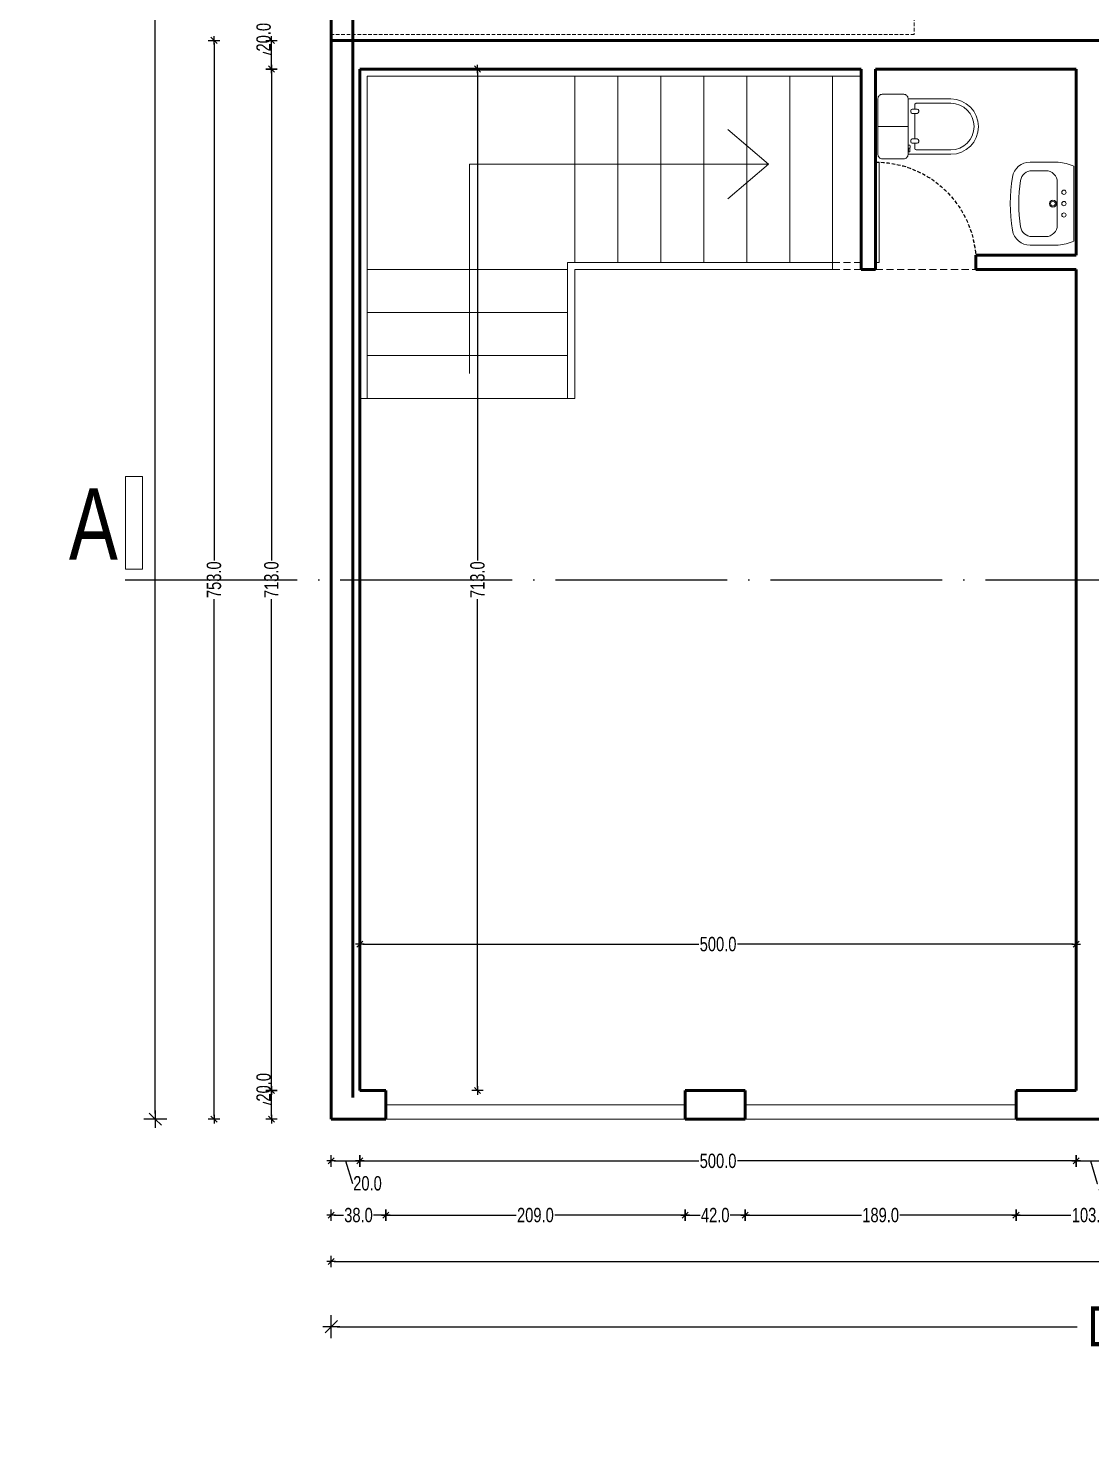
# Model space of a CAD drawing. Header units: centimetres. Extents: x 56177 to 99483, y 493 to 15482.
# Drawn here: x 66002 to 66743, y 6736 to 7731 of the extents above; entities that cross this region are included whole.
import ezdxf

# ---------------------------------------------------------------- set-up
doc = ezdxf.new("R2010")
doc.units = ezdxf.units.CM
doc.header["$MEASUREMENT"] = 0
doc.linetypes.add('ACAD_ISO04W100', pattern=[30, 24, -3, 0, -3])
doc.linetypes.add('HIDDEN', pattern=[0.375, 0.25, -0.125])
for name, color, linetype, lineweight in [('.002', 2, 'Continuous', 20), ('0.1 COTAS', 52, 'Continuous', 13), ('0.15 PROYECCIONES', 6, 'HIDDEN', 15), ('0.15 TEXTOS', 212, 'Continuous', 20), ('0.2 VENTANAS', 2, 'Continuous', 20), ('0.5 MUROS', 1, 'Continuous', 50), ('000.2 GENERAL', 2, 'Continuous', 20)]:
    doc.layers.add(name, color=color, linetype=linetype, lineweight=lineweight)
doc.layers.add('0.10 EJES', color=120, linetype='ACAD_ISO04W100')
doc.layers.add('0.12 PUNTEADA', color=142, linetype='HIDDEN')
doc.layers.add('0.12 MOBILIARIO BLOQUES', color=251, linetype='Continuous', lineweight=13, true_color=0x616161)
doc.layers.add('COLOR_ NARANJO', color=2, linetype='Continuous', true_color=0xffff14)
doc.styles.add('NICOLAS 2', font='swisscl.ttf')
doc.dimstyles.new('NICO CMS PEQUEÑAS', dxfattribs={"dimtxt": 10, "dimasz": 2, "dimexe": 0.18, "dimexo": 0.0625, "dimgap": 0.09, "dimtad": 0, "dimdec": 1, "dimzin": 0, "dimdsep": 46, "dimtxsty": 'NICOLAS 2', "dimblk": 'CRUZ2', "dimcen": 0.09, "dimse1": 1, "dimse2": 1, "dimclrd": 256, "dimclrt": 2, "dimadec": 0, "dimazin": 0, "dimtfac": 1, "dimtdec": 1, "dimtofl": 0, "dimtmove": 1, "dimatfit": 2, "dimldrblk": 'CRUZ2', "dimfxl": 1, "dimtolj": 1, "dimtzin": 0, "dimarcsym": 0})

# ---------------------------------------------------------------- blocks, each defined once
blk = doc.blocks.new('WC2')
at = {"layer": '0.12 MOBILIARIO BLOQUES'}
for p, q in [((7905.65, 4945.14), (7875.74, 4945.14)), ((7905.65, 4945.14), (7875.74, 4945.14)), ((7875.74, 4940.81), (7877.11, 4940.81)), ((7877.11, 4938.8), (7875.74, 4938.8)), ((7876.16, 4943.41), (7877.11, 4943.41)), ((7876.16, 4940.81), (7876.16, 4943.41)), ((7877.11, 4943.41), (7877.11, 4940.81)), ((7877.69, 4935.45), (7877.69, 4936.45)), ((7882.19, 4937.45), (7878.69, 4937.45)), ((7882.19, 4934.45), (7878.69, 4934.45)), ((7880.5, 4937.45), (7880.5, 4941.14)), ((7880.5, 4916.62), (7880.5, 4934.45)), ((7905.65, 4942.14), (7881.5, 4942.14)), ((7905.65, 4942.14), (7881.5, 4942.14)), ((7883.19, 4935.45), (7883.19, 4936.45)), ((7854.76, 4925.84), (7875.76, 4925.84)), ((7877.69, 4914.62), (7877.69, 4915.62)), ((7882.19, 4916.62), (7878.69, 4916.62)), ((7883.19, 4914.62), (7883.19, 4915.62)), ((7905.65, 4906.53), (7875.74, 4906.53)), ((7905.65, 4906.53), (7875.74, 4906.53)), ((7882.19, 4913.62), (7878.69, 4913.62)), ((7880.5, 4910.53), (7880.5, 4913.62)), ((7905.65, 4909.53), (7881.5, 4909.53)), ((7905.65, 4909.53), (7881.5, 4909.53))]:
    blk.add_line(p, q, dxfattribs=at)
blk.add_lwpolyline([(7875.74, 4906.3, -0.414214), (7872.74, 4903.3), (7857.76, 4903.3, -0.414214), (7854.76, 4906.3), (7854.76, 4945.37, -0.414214), (7857.76, 4948.37), (7872.74, 4948.37, -0.414214), (7875.74, 4945.37)], format="xyb", close=True, dxfattribs=at)
for centre, radius, start, end in [((7905.58, 4925.84), 19.3, 270.20522, 89.79478), ((7874.91, 4939.81), 2.41, 335.36371, 24.63629), ((7878.69, 4936.45), 1, 90, 180), ((7878.69, 4935.45), 1, 180, 270), ((7881.5, 4941.14), 1, 90, 179.99174), ((7882.19, 4936.45), 1, 0, 90), ((7882.19, 4935.45), 1, 270, 0), ((7905.58, 4925.84), 16.3, 270.24307, 89.75693), ((7878.69, 4915.62), 1, 90, 180), ((7878.69, 4914.62), 1, 180, 270), ((7882.19, 4915.62), 1, 0, 90), ((7882.19, 4914.62), 1, 270, 0), ((7881.5, 4910.53), 1, 179.99174, 270)]:
    blk.add_arc(centre, radius, start, end, dxfattribs=at)
blk = doc.blocks.new('LV1')
at = {"layer": '0.12 MOBILIARIO BLOQUES'}
for p, q in [((-7.78, 24.89), (1.92, 24.89)), ((9.92, -13.11), (9.92, 16.89)), ((-7.78, -21.11), (1.92, -21.11))]:
    blk.add_line(p, q, dxfattribs=at)
blk.add_lwpolyline([(21.56, -24.24), (21.56, 28.02, 0.069703), (10.62, 30.89), (-9.05, 30.89, 0.365816), (-21.38, 20.48, 0.084207), (-21.38, -16.7, 0.365816), (-9.05, -27.11), (10.62, -27.11, 0.069703)], format="xyb", close=True, dxfattribs=at)
for centre, radius in [((14.56, 9.81), 1.5), ((6.9, 1.89), 2.5), ((6.9, 1.89), 1.65), ((14.56, 1.89), 1.5), ((14.56, -6.03), 1.5)]:
    blk.add_circle(centre, radius, dxfattribs=at)
for centre, radius, start, end in [((-7.78, 16.89), 8, 90, 171.1196), ((1.92, 16.89), 8, 0, 90), ((88.23, 1.89), 105.17, 171.1196, 188.8804), ((-7.78, -13.11), 8, 188.8804, 270), ((1.92, -13.11), 8, 270, 0)]:
    blk.add_arc(centre, radius, start, end, dxfattribs=at)
blk = doc.blocks.new('70i')
at = {"layer": '.002', "ltscale": 200}
for p, q in [((57774.9, 4700.53), (57774.9, 4630.53)), ((57777.4, 4700.53), (57777.4, 4630.53)), ((57777.4, 4630.53), (57774.9, 4630.53))]:
    blk.add_line(p, q, dxfattribs=at)
at = {"layer": '0.12 PUNTEADA', "linetype": 'HIDDEN', "ltscale": 10}
blk.add_arc((57777.4, 4630.53), 70, 90, 180, dxfattribs=at)
blk = doc.blocks.new('CRUZ2')
at = {"layer": 'COLOR_ NARANJO', "color": 8}
for p, q in [((-1.5, 0), (1.5, 0)), ((0, 2), (0, -2))]:
    blk.add_line(p, q, dxfattribs=at)
at = {"layer": 'COLOR_ NARANJO', "color": 4}
blk.add_lwpolyline([(-1.06, -1.06), (0, 0), (1.06, 1.06)], dxfattribs=at)
blk = doc.blocks.new('*D95')
at = {"layer": '0.1 COTAS', "lineweight": -2, "transparency": 16777216}
for p, q in [((66234.97, 7091.66), (66469.44, 7091.66)), ((66730.97, 7091.66), (66496.5, 7091.66))]:
    blk.add_line(p, q, dxfattribs=at)
at = {"layer": 'Defpoints', "color": 0, "transparency": 16777216}
for p in [(66732.97, 7091.66), (66232.97, 6989.53), (66732.97, 6989.53)]:
    blk.add_point(p, dxfattribs=at)
at = {"layer": '0.1 COTAS', "lineweight": -2, "transparency": 16777216, "xscale": 2, "yscale": 2, "zscale": 2, "rotation": 180}
blk.add_blockref('CRUZ2', (66232.97, 7091.66), dxfattribs=at)
at = {"layer": '0.1 COTAS', "lineweight": -2, "transparency": 16777216, "xscale": 2, "yscale": 2, "zscale": 2}
blk.add_blockref('CRUZ2', (66732.97, 7091.66), dxfattribs=at)
at = {"layer": '0.1 COTAS', "color": 2, "transparency": 16777216, "insert": (66482.97, 7091.66), "char_height": 10, "attachment_point": 5, "style": 'NICOLAS 2'}
blk.add_mtext('\\A1;500.0', dxfattribs=at)
blk = doc.blocks.new('*D98')
at = {"layer": '0.1 COTAS', "lineweight": -2, "transparency": 16777216}
for p, q in [((66315.03, 7700.53), (66315.03, 7359.52)), ((66315.03, 6991.53), (66315.03, 7332.53))]:
    blk.add_line(p, q, dxfattribs=at)
at = {"layer": 'Defpoints', "color": 0, "transparency": 16777216}
for p in [(66250.97, 7702.53), (66315.03, 7702.53), (66250.97, 6989.53)]:
    blk.add_point(p, dxfattribs=at)
at = {"layer": '0.1 COTAS', "lineweight": -2, "transparency": 16777216, "xscale": 2, "yscale": 2, "zscale": 2}
for p, rotation in [((66315.03, 7702.53), 90), ((66315.03, 6989.53), 270)]:
    blk.add_blockref('CRUZ2', p, dxfattribs=dict(at, rotation=rotation))
at = {"layer": '0.1 COTAS', "color": 2, "transparency": 16777216, "insert": (66315.03, 7346.03), "char_height": 10, "attachment_point": 5, "rotation": 90, "style": 'NICOLAS 2'}
blk.add_mtext('\\A1;713.0', dxfattribs=at)
blk = doc.blocks.new('*D106')
at = {"layer": '0.1 COTAS', "lineweight": -2, "transparency": 16777216}
for p, q in [((66214.97, 6940.33), (66230.97, 6940.33)), ((66222.97, 6940.33), (66227.67, 6924.65)), ((66227.67, 6924.65), (66227.85, 6924.65))]:
    blk.add_line(p, q, dxfattribs=at)
at = {"layer": 'Defpoints', "color": 0, "transparency": 16777216}
for p in [(66232.97, 6989.53), (66212.97, 6969.53), (66232.97, 6940.33)]:
    blk.add_point(p, dxfattribs=at)
at = {"layer": '0.1 COTAS', "lineweight": -2, "transparency": 16777216, "xscale": 2, "yscale": 2, "zscale": 2, "rotation": 180}
blk.add_blockref('CRUZ2', (66212.97, 6940.33), dxfattribs=at)
at = {"layer": '0.1 COTAS', "lineweight": -2, "transparency": 16777216, "xscale": 2, "yscale": 2, "zscale": 2}
blk.add_blockref('CRUZ2', (66232.97, 6940.33), dxfattribs=at)
at = {"layer": '0.1 COTAS', "color": 2, "transparency": 16777216, "insert": (66238.24, 6924.65), "char_height": 10, "attachment_point": 5, "style": 'NICOLAS 2'}
blk.add_mtext('\\A1;20.0', dxfattribs=at)
blk = doc.blocks.new('*D107')
at = {"layer": '0.1 COTAS', "lineweight": -2, "transparency": 16777216}
for p, q in [((66234.97, 6940.33), (66469.44, 6940.33)), ((66730.97, 6940.33), (66496.5, 6940.33))]:
    blk.add_line(p, q, dxfattribs=at)
at = {"layer": 'Defpoints', "color": 0, "transparency": 16777216}
for p in [(66232.97, 6989.53), (66732.97, 6989.53), (66732.97, 6940.33)]:
    blk.add_point(p, dxfattribs=at)
at = {"layer": '0.1 COTAS', "lineweight": -2, "transparency": 16777216, "xscale": 2, "yscale": 2, "zscale": 2, "rotation": 180}
blk.add_blockref('CRUZ2', (66232.97, 6940.33), dxfattribs=at)
at = {"layer": '0.1 COTAS', "lineweight": -2, "transparency": 16777216, "xscale": 2, "yscale": 2, "zscale": 2}
blk.add_blockref('CRUZ2', (66732.97, 6940.33), dxfattribs=at)
at = {"layer": '0.1 COTAS', "color": 2, "transparency": 16777216, "insert": (66482.97, 6940.33), "char_height": 10, "attachment_point": 5, "style": 'NICOLAS 2'}
blk.add_mtext('\\A1;500.0', dxfattribs=at)
blk = doc.blocks.new('*D108')
at = {"layer": '0.1 COTAS', "lineweight": -2, "transparency": 16777216}
for p, q in [((66734.97, 6940.33), (66750.97, 6940.33)), ((66742.97, 6940.33), (66747.67, 6924.65)), ((66747.67, 6924.65), (66747.85, 6924.65))]:
    blk.add_line(p, q, dxfattribs=at)
at = {"layer": 'Defpoints', "color": 0, "transparency": 16777216}
for p in [(66732.97, 6989.53), (66752.97, 6989.53), (66752.97, 6940.33)]:
    blk.add_point(p, dxfattribs=at)
at = {"layer": '0.1 COTAS', "lineweight": -2, "transparency": 16777216, "xscale": 2, "yscale": 2, "zscale": 2, "rotation": 180}
blk.add_blockref('CRUZ2', (66732.97, 6940.33), dxfattribs=at)
at = {"layer": '0.1 COTAS', "lineweight": -2, "transparency": 16777216, "xscale": 2, "yscale": 2, "zscale": 2}
blk.add_blockref('CRUZ2', (66752.97, 6940.33), dxfattribs=at)
at = {"layer": '0.1 COTAS', "color": 2, "transparency": 16777216, "insert": (66758.24, 6924.65), "char_height": 10, "attachment_point": 5, "style": 'NICOLAS 2'}
blk.add_mtext('\\A1;20.0', dxfattribs=at)
blk = doc.blocks.new('*D115')
at = {"layer": '0.1 COTAS', "lineweight": -2, "transparency": 16777216}
for p, q in [((66214.97, 6902.49), (66221.56, 6902.49)), ((66248.97, 6902.49), (66242.37, 6902.49))]:
    blk.add_line(p, q, dxfattribs=at)
at = {"layer": 'Defpoints', "color": 0, "transparency": 16777216}
for p in [(66212.97, 6969.53), (66250.97, 6969.53), (66250.97, 6902.49)]:
    blk.add_point(p, dxfattribs=at)
at = {"layer": '0.1 COTAS', "lineweight": -2, "transparency": 16777216, "xscale": 2, "yscale": 2, "zscale": 2, "rotation": 180}
blk.add_blockref('CRUZ2', (66212.97, 6902.49), dxfattribs=at)
at = {"layer": '0.1 COTAS', "lineweight": -2, "transparency": 16777216, "xscale": 2, "yscale": 2, "zscale": 2}
blk.add_blockref('CRUZ2', (66250.97, 6902.49), dxfattribs=at)
at = {"layer": '0.1 COTAS', "color": 2, "transparency": 16777216, "insert": (66231.97, 6902.49), "char_height": 10, "attachment_point": 5, "style": 'NICOLAS 2'}
blk.add_mtext('\\A1;38.0', dxfattribs=at)
blk = doc.blocks.new('*D116')
at = {"layer": '0.1 COTAS', "lineweight": -2, "transparency": 16777216}
for p, q in [((66252.97, 6902.49), (66341.94, 6902.49)), ((66457.97, 6902.49), (66368.99, 6902.49))]:
    blk.add_line(p, q, dxfattribs=at)
at = {"layer": 'Defpoints', "color": 0, "transparency": 16777216}
for p in [(66250.97, 6969.53), (66459.97, 6969.53), (66459.97, 6902.49)]:
    blk.add_point(p, dxfattribs=at)
at = {"layer": '0.1 COTAS', "lineweight": -2, "transparency": 16777216, "xscale": 2, "yscale": 2, "zscale": 2, "rotation": 180}
blk.add_blockref('CRUZ2', (66250.97, 6902.49), dxfattribs=at)
at = {"layer": '0.1 COTAS', "lineweight": -2, "transparency": 16777216, "xscale": 2, "yscale": 2, "zscale": 2}
blk.add_blockref('CRUZ2', (66459.97, 6902.49), dxfattribs=at)
at = {"layer": '0.1 COTAS', "color": 2, "transparency": 16777216, "insert": (66355.47, 6902.49), "char_height": 10, "attachment_point": 5, "style": 'NICOLAS 2'}
blk.add_mtext('\\A1;209.0', dxfattribs=at)
blk = doc.blocks.new('*D117')
at = {"layer": '0.1 COTAS', "lineweight": -2, "transparency": 16777216}
for p, q in [((66461.97, 6902.49), (66470.51, 6902.49)), ((66499.97, 6902.49), (66491.43, 6902.49))]:
    blk.add_line(p, q, dxfattribs=at)
at = {"layer": 'Defpoints', "color": 0, "transparency": 16777216}
for p in [(66459.97, 6969.53), (66501.97, 6969.53), (66501.97, 6902.49)]:
    blk.add_point(p, dxfattribs=at)
at = {"layer": '0.1 COTAS', "lineweight": -2, "transparency": 16777216, "xscale": 2, "yscale": 2, "zscale": 2, "rotation": 180}
blk.add_blockref('CRUZ2', (66459.97, 6902.49), dxfattribs=at)
at = {"layer": '0.1 COTAS', "lineweight": -2, "transparency": 16777216, "xscale": 2, "yscale": 2, "zscale": 2}
blk.add_blockref('CRUZ2', (66501.97, 6902.49), dxfattribs=at)
at = {"layer": '0.1 COTAS', "color": 2, "transparency": 16777216, "insert": (66480.97, 6902.49), "char_height": 10, "attachment_point": 5, "style": 'NICOLAS 2'}
blk.add_mtext('\\A1;42.0', dxfattribs=at)
blk = doc.blocks.new('*D118')
at = {"layer": '0.1 COTAS', "lineweight": -2, "transparency": 16777216}
for p, q in [((66503.97, 6902.49), (66583.05, 6902.49)), ((66688.97, 6902.49), (66609.88, 6902.49))]:
    blk.add_line(p, q, dxfattribs=at)
at = {"layer": 'Defpoints', "color": 0, "transparency": 16777216}
for p in [(66501.97, 6969.53), (66690.97, 6969.53), (66690.97, 6902.49)]:
    blk.add_point(p, dxfattribs=at)
at = {"layer": '0.1 COTAS', "lineweight": -2, "transparency": 16777216, "xscale": 2, "yscale": 2, "zscale": 2, "rotation": 180}
blk.add_blockref('CRUZ2', (66501.97, 6902.49), dxfattribs=at)
at = {"layer": '0.1 COTAS', "lineweight": -2, "transparency": 16777216, "xscale": 2, "yscale": 2, "zscale": 2}
blk.add_blockref('CRUZ2', (66690.97, 6902.49), dxfattribs=at)
at = {"layer": '0.1 COTAS', "color": 2, "transparency": 16777216, "insert": (66596.47, 6902.49), "char_height": 10, "attachment_point": 5, "style": 'NICOLAS 2'}
blk.add_mtext('\\A1;189.0', dxfattribs=at)
blk = doc.blocks.new('*D119')
at = {"layer": '0.1 COTAS', "lineweight": -2, "transparency": 16777216}
for p, q in [((66692.97, 6902.49), (66729.32, 6902.49)), ((66792.47, 6902.49), (66756.11, 6902.49))]:
    blk.add_line(p, q, dxfattribs=at)
at = {"layer": 'Defpoints', "color": 0, "transparency": 16777216}
for p in [(66690.97, 6969.53), (66794.47, 6969.53), (66794.47, 6902.49)]:
    blk.add_point(p, dxfattribs=at)
at = {"layer": '0.1 COTAS', "lineweight": -2, "transparency": 16777216, "xscale": 2, "yscale": 2, "zscale": 2, "rotation": 180}
blk.add_blockref('CRUZ2', (66690.97, 6902.49), dxfattribs=at)
at = {"layer": '0.1 COTAS', "lineweight": -2, "transparency": 16777216, "xscale": 2, "yscale": 2, "zscale": 2}
blk.add_blockref('CRUZ2', (66794.47, 6902.49), dxfattribs=at)
at = {"layer": '0.1 COTAS', "color": 2, "transparency": 16777216, "insert": (66742.72, 6902.49), "char_height": 10, "attachment_point": 5, "style": 'NICOLAS 2'}
blk.add_mtext('\\A1;103.5', dxfattribs=at)
blk = doc.blocks.new('*D124')
at = {"layer": '0.1 COTAS', "lineweight": -2, "transparency": 16777216}
for p, q in [((66214.97, 6870.2), (66782.42, 6870.2)), ((67382.97, 6870.2), (66815.51, 6870.2))]:
    blk.add_line(p, q, dxfattribs=at)
at = {"layer": 'Defpoints', "color": 0, "transparency": 16777216}
for p in [(66212.97, 6969.53), (67384.97, 6969.53), (66212.97, 6870.2)]:
    blk.add_point(p, dxfattribs=at)
at = {"layer": '0.1 COTAS', "lineweight": -2, "transparency": 16777216, "xscale": 2, "yscale": 2, "zscale": 2, "rotation": 180}
blk.add_blockref('CRUZ2', (66212.97, 6870.2), dxfattribs=at)
at = {"layer": '0.1 COTAS', "lineweight": -2, "transparency": 16777216, "xscale": 2, "yscale": 2, "zscale": 2}
blk.add_blockref('CRUZ2', (67384.97, 6870.2), dxfattribs=at)
at = {"layer": '0.1 COTAS', "color": 2, "transparency": 16777216, "insert": (66798.97, 6870.2), "char_height": 10, "attachment_point": 5, "style": 'NICOLAS 2'}
blk.add_mtext('\\A1;1172.0', dxfattribs=at)
blk = doc.blocks.new('*D127')
at = {"layer": '0.1 COTAS', "lineweight": -2, "transparency": 16777216}
for p, q in [((66171.19, 6971.53), (66171.19, 6987.53)), ((66165.75, 6981.16), (66165.75, 6981.34)), ((66171.19, 6979.53), (66165.75, 6981.16))]:
    blk.add_line(p, q, dxfattribs=at)
at = {"layer": 'Defpoints', "color": 0, "transparency": 16777216}
for p in [(66171.19, 6989.53), (66232.97, 6989.53), (66212.97, 6969.53)]:
    blk.add_point(p, dxfattribs=at)
at = {"layer": '0.1 COTAS', "lineweight": -2, "transparency": 16777216, "xscale": 2, "yscale": 2, "zscale": 2}
for p, rotation in [((66171.19, 6989.53), 90), ((66171.19, 6969.53), 270)]:
    blk.add_blockref('CRUZ2', p, dxfattribs=dict(at, rotation=rotation))
at = {"layer": '0.1 COTAS', "color": 2, "transparency": 16777216, "insert": (66165.75, 6991.73), "char_height": 10, "attachment_point": 5, "rotation": 90, "style": 'NICOLAS 2'}
blk.add_mtext('\\A1;20.0', dxfattribs=at)
blk = doc.blocks.new('*D128')
at = {"layer": '0.1 COTAS', "lineweight": -2, "transparency": 16777216}
for p, q in [((66171.19, 7700.53), (66171.19, 7359.52)), ((66171.19, 6991.53), (66171.19, 7332.53))]:
    blk.add_line(p, q, dxfattribs=at)
at = {"layer": 'Defpoints', "color": 0, "transparency": 16777216}
for p in [(66171.19, 7702.53), (66232.97, 7702.53), (66232.97, 6989.53)]:
    blk.add_point(p, dxfattribs=at)
at = {"layer": '0.1 COTAS', "lineweight": -2, "transparency": 16777216, "xscale": 2, "yscale": 2, "zscale": 2}
for p, rotation in [((66171.19, 7702.53), 90), ((66171.19, 6989.53), 270)]:
    blk.add_blockref('CRUZ2', p, dxfattribs=dict(at, rotation=rotation))
at = {"layer": '0.1 COTAS', "color": 2, "transparency": 16777216, "insert": (66171.19, 7346.03), "char_height": 10, "attachment_point": 5, "rotation": 90, "style": 'NICOLAS 2'}
blk.add_mtext('\\A1;713.0', dxfattribs=at)
blk = doc.blocks.new('*D129')
at = {"layer": '0.1 COTAS', "lineweight": -2, "transparency": 16777216}
for p, q in [((66171.19, 7704.53), (66171.19, 7720.53)), ((66165.75, 7714.16), (66165.75, 7714.34)), ((66171.19, 7712.53), (66165.75, 7714.16))]:
    blk.add_line(p, q, dxfattribs=at)
at = {"layer": 'Defpoints', "color": 0, "transparency": 16777216}
for p in [(66171.19, 7722.53), (66212.97, 7722.53), (66232.97, 7702.53)]:
    blk.add_point(p, dxfattribs=at)
at = {"layer": '0.1 COTAS', "lineweight": -2, "transparency": 16777216, "xscale": 2, "yscale": 2, "zscale": 2}
for p, rotation in [((66171.19, 7722.53), 90), ((66171.19, 7702.53), 270)]:
    blk.add_blockref('CRUZ2', p, dxfattribs=dict(at, rotation=rotation))
at = {"layer": '0.1 COTAS', "color": 2, "transparency": 16777216, "insert": (66165.75, 7724.73), "char_height": 10, "attachment_point": 5, "rotation": 90, "style": 'NICOLAS 2'}
blk.add_mtext('\\A1;20.0', dxfattribs=at)
blk = doc.blocks.new('*D130')
at = {"layer": '0.1 COTAS', "lineweight": -2, "transparency": 16777216}
for p, q in [((66131.1, 7720.53), (66131.1, 7359.52)), ((66131.1, 6971.53), (66131.1, 7332.53))]:
    blk.add_line(p, q, dxfattribs=at)
at = {"layer": 'Defpoints', "color": 0, "transparency": 16777216}
for p in [(66131.1, 7722.53), (66212.97, 7722.53), (66212.97, 6969.53)]:
    blk.add_point(p, dxfattribs=at)
at = {"layer": '0.1 COTAS', "lineweight": -2, "transparency": 16777216, "xscale": 2, "yscale": 2, "zscale": 2}
for p, rotation in [((66131.1, 7722.53), 90), ((66131.1, 6969.53), 270)]:
    blk.add_blockref('CRUZ2', p, dxfattribs=dict(at, rotation=rotation))
at = {"layer": '0.1 COTAS', "color": 2, "transparency": 16777216, "insert": (66131.1, 7346.03), "char_height": 10, "attachment_point": 5, "rotation": 90, "style": 'NICOLAS 2'}
blk.add_mtext('\\A1;753.0', dxfattribs=at)
blk = doc.blocks.new('*D131')
at = {"layer": '0.1 COTAS', "lineweight": -2, "transparency": 16777216}
for p, q in [((67725.8, 7720.53), (67725.8, 7704.53)), ((67725.8, 7712.53), (67741.48, 7717.23)), ((67741.48, 7717.23), (67741.48, 7717.41))]:
    blk.add_line(p, q, dxfattribs=at)
at = {"layer": 'Defpoints', "color": 0, "transparency": 16777216}
for p in [(66752.97, 7722.53), (66732.97, 7702.53), (67725.8, 7702.53)]:
    blk.add_point(p, dxfattribs=at)
at = {"layer": '0.1 COTAS', "lineweight": -2, "transparency": 16777216, "xscale": 2, "yscale": 2, "zscale": 2}
for p, rotation in [((67725.8, 7722.53), 90), ((67725.8, 7702.53), 270)]:
    blk.add_blockref('CRUZ2', p, dxfattribs=dict(at, rotation=rotation))
at = {"layer": '0.1 COTAS', "color": 2, "transparency": 16777216, "insert": (67741.48, 7727.8), "char_height": 10, "attachment_point": 5, "rotation": 90, "style": 'NICOLAS 2'}
blk.add_mtext('\\A1;20.0', dxfattribs=at)
blk = doc.blocks.new('*D132')
at = {"layer": '0.1 COTAS', "lineweight": -2, "transparency": 16777216}
for p, q in [((67725.8, 7700.53), (67725.8, 7674.39)), ((67725.8, 7627.53), (67725.8, 7653.66))]:
    blk.add_line(p, q, dxfattribs=at)
at = {"layer": 'Defpoints', "color": 0, "transparency": 16777216}
for p in [(66732.97, 7702.53), (67093.97, 7625.53), (67725.8, 7625.53)]:
    blk.add_point(p, dxfattribs=at)
at = {"layer": '0.1 COTAS', "lineweight": -2, "transparency": 16777216, "xscale": 2, "yscale": 2, "zscale": 2}
for p, rotation in [((67725.8, 7702.53), 90), ((67725.8, 7625.53), 270)]:
    blk.add_blockref('CRUZ2', p, dxfattribs=dict(at, rotation=rotation))
at = {"layer": '0.1 COTAS', "color": 2, "transparency": 16777216, "insert": (67725.8, 7664.03), "char_height": 10, "attachment_point": 5, "rotation": 90, "style": 'NICOLAS 2'}
blk.add_mtext('\\A1;77.0', dxfattribs=at)
blk = doc.blocks.new('*D631')
at = {"layer": '0.1 COTAS', "lineweight": -2, "transparency": 16777216}
for p, q in [((66090.11, 8893.53), (66090.11, 8119.8)), ((66090.11, 6973.53), (66090.11, 7747.26))]:
    blk.add_line(p, q, dxfattribs=at)
at = {"layer": 'Defpoints', "color": 0, "transparency": 16777216}
for p in [(66212.97, 8897.53), (66090.11, 6969.53), (66212.97, 6969.53)]:
    blk.add_point(p, dxfattribs=at)
at = {"layer": '0.1 COTAS', "lineweight": -2, "transparency": 16777216, "xscale": 4, "yscale": 4, "zscale": 4}
for p, rotation in [((66090.11, 8897.53), 90), ((66090.11, 6969.53), 270)]:
    blk.add_blockref('CRUZ2', p, dxfattribs=dict(at, rotation=rotation))
at = {"layer": '0.1 COTAS', "color": 2, "transparency": 16777216, "insert": (66090.11, 7933.53), "char_height": 28, "attachment_point": 5, "rotation": 90, "style": 'NICOLAS 2'}
blk.add_mtext('\\A1; DESLINDE NORTE   1928.0', dxfattribs=at)
blk = doc.blocks.new('*D633')
at = {"layer": '0.1 COTAS', "lineweight": -2, "transparency": 16777216}
for p, q in [((66216.97, 6824.63), (66733.55, 6824.63)), ((67658.97, 6824.63), (67142.38, 6824.63))]:
    blk.add_line(p, q, dxfattribs=at)
at = {"layer": 'Defpoints', "color": 0, "transparency": 16777216}
for p in [(66212.97, 6969.53), (67662.97, 6969.53), (67662.97, 6824.63)]:
    blk.add_point(p, dxfattribs=at)
at = {"layer": '0.1 COTAS', "lineweight": -2, "transparency": 16777216, "xscale": 4, "yscale": 4, "zscale": 4, "rotation": 180}
blk.add_blockref('CRUZ2', (66212.97, 6824.63), dxfattribs=at)
at = {"layer": '0.1 COTAS', "lineweight": -2, "transparency": 16777216, "xscale": 4, "yscale": 4, "zscale": 4}
blk.add_blockref('CRUZ2', (67662.97, 6824.63), dxfattribs=at)
at = {"layer": '0.1 COTAS', "color": 2, "transparency": 16777216, "insert": (66937.97, 6824.63), "char_height": 28, "attachment_point": 5, "style": 'NICOLAS 2'}
blk.add_mtext('\\A1; DESLINDE PONIENTE  1450.0', dxfattribs=at)

msp = doc.modelspace()

# ---------------------------------------------------------------- linework, layer by layer
at = {"layer": '0.10 EJES', "ltscale": 5}
msp.add_line((66069.18, 7346.03), (67775.18, 7346.03), dxfattribs=at)
at = {"layer": '0.12 MOBILIARIO BLOQUES'}
for p, q in [((66237.97, 7472.53), (66237.97, 7697.53)), ((66582.97, 7697.53), (66237.97, 7697.53)), ((66382.97, 7567.53), (66382.97, 7697.53)), ((66412.97, 7567.53), (66412.97, 7697.53)), ((66442.97, 7567.53), (66442.97, 7697.53)), ((66472.97, 7567.53), (66472.97, 7697.53)), ((66502.97, 7567.53), (66502.97, 7697.53)), ((66532.97, 7567.53), (66532.97, 7697.53)), ((66562.97, 7562.53), (66562.97, 7697.53)), ((66518.26, 7636.17), (66489.84, 7660.42)), ((66309.49, 7636.17), (66518.26, 7636.17)), ((66309.49, 7636.17), (66309.49, 7490.04)), ((66518.26, 7636.17), (66489.84, 7611.92)), ((66377.97, 7562.53), (66237.97, 7562.53)), ((66562.97, 7567.53), (66377.97, 7567.53)), ((66377.97, 7567.53), (66377.97, 7472.53)), ((66382.97, 7562.53), (66382.97, 7472.53)), ((66382.97, 7562.53), (66562.97, 7562.53)), ((66377.97, 7532.53), (66237.97, 7532.53)), ((66377.97, 7502.53), (66237.97, 7502.53)), ((66382.97, 7472.53), (66232.97, 7472.53))]:
    msp.add_line(p, q, dxfattribs=at)
at = {"layer": '0.15 PROYECCIONES', "ltscale": 20}
for p, q in [((66592.97, 7562.53), (66592.97, 7702.53)), ((66562.97, 7567.53), (66582.97, 7567.53)), ((66562.97, 7562.53), (66732.97, 7562.53)), ((66662.97, 7562.53), (66732.97, 7562.53))]:
    msp.add_line(p, q, dxfattribs=at)
at = {"layer": '0.15 PROYECCIONES', "ltscale": 10}
msp.add_lwpolyline([(66212.97, 6969.53), (67662.97, 6969.53), (67662.97, 7784.53), (67413.97, 7784.53), (67413.97, 8897.53), (66619.97, 8897.53), (66619.97, 7726.53), (66212.97, 7726.53), (66212.97, 6969.53)], dxfattribs=at)
at = {"layer": '0.2 VENTANAS'}
for p, q in [((66459.97, 6979.53), (66250.97, 6979.53)), ((66690.97, 6979.53), (66501.97, 6979.53)), ((66250.97, 6969.53), (66459.97, 6969.53)), ((66501.97, 6969.53), (66690.97, 6969.53))]:
    msp.add_line(p, q, dxfattribs=at)
msp.add_lwpolyline([(66081.25, 7353.51), (66069.42, 7353.51), (66069.42, 7418.09), (66081.25, 7418.09)], close=True, dxfattribs=at)
at = {"layer": '0.5 MUROS', "ltscale": 10}
for p, q in [((66227.97, 8887.53), (66227.97, 6984.53)), ((66212.97, 7722.53), (66212.97, 8795.53)), ((66752.97, 7722.53), (66212.97, 7722.53)), ((66212.97, 6969.53), (66212.97, 7722.53)), ((66582.97, 7702.53), (66232.97, 7702.53)), ((66232.97, 6989.53), (66232.97, 7702.53)), ((66582.97, 7702.53), (66582.97, 7562.53)), ((66732.97, 7702.53), (66592.97, 7702.53)), ((66592.97, 7702.53), (66592.97, 7562.53)), ((66732.97, 7572.53), (66732.97, 7702.53)), ((66662.97, 7572.53), (66662.97, 7562.53)), ((66662.97, 7572.53), (66732.97, 7572.53)), ((66592.97, 7562.53), (66582.97, 7562.53)), ((66662.97, 7562.53), (66732.97, 7562.53)), ((66732.97, 6989.53), (66732.97, 7562.53)), ((66250.97, 6989.53), (66232.97, 6989.53)), ((66250.97, 6969.53), (66250.97, 6989.53)), ((66501.97, 6989.53), (66459.97, 6989.53)), ((66459.97, 6969.53), (66459.97, 6989.53)), ((66501.97, 6969.53), (66501.97, 6989.53)), ((66732.97, 6989.53), (66690.97, 6989.53)), ((66690.97, 6969.53), (66690.97, 6989.53)), ((66250.97, 6969.53), (66212.97, 6969.53)), ((66501.97, 6969.53), (66459.97, 6969.53)), ((66794.47, 6969.53), (66690.97, 6969.53))]:
    msp.add_line(p, q, dxfattribs=at)
at = {"layer": '000.2 GENERAL', "ltscale": 10}
for p, q in [((66212.97, 8897.53), (66212.97, 6969.53)), ((66212.97, 6969.53), (67662.97, 6969.53))]:
    msp.add_line(p, q, dxfattribs=at)

# ---------------------------------------------------------------- block references
at = {"xscale": -1}
msp.add_blockref('70i', (124370.36, 2936.99), dxfattribs=at)
at = {"layer": '0.12 MOBILIARIO BLOQUES', "xscale": -1, "rotation": 180}
msp.add_blockref('WC2', (58739.83, 12588.16), dxfattribs=at)
at = {"layer": '0.2 VENTANAS', "xscale": -1, "rotation": 180}
msp.add_blockref('LV1', (66709.88, 7610.45), dxfattribs=at)

# ---------------------------------------------------------------- texts
at = {"layer": '0.15 TEXTOS', "insert": (65859.52, 7409.94), "char_height": 100, "width": 374.7413, "attachment_point": 1, "style": 'NICOLAS 2'}
msp.add_mtext('\\pxqc;{\\H0.5x;A}', dxfattribs=at)

# ---------------------------------------------------------------- dimensions: what is measured, and where the dimension line sits
at = {"layer": '0.1 COTAS'}
dim = msp.add_linear_dim(base=(66090.11, 6969.53), p1=(66212.97, 8897.53), p2=(66212.97, 6969.53), angle=90, text=' DESLINDE NORTE   <>', dimstyle='NICO CMS PEQUEÑAS', override={"dimscale": 4, "dimtxt": 7, "dimasz": 1}, dxfattribs=at)
dim.commit()
dim.dimension.update_dxf_attribs({"geometry": '*D631', "text_midpoint": (66090.11, 7933.53)})
for base, p1, p2, picture, middle in [((67725.8, 7702.53), (66752.97, 7722.53), (66732.97, 7702.53), '*D131', (67741.48, 7717.5)), ((66171.19, 7722.53), (66232.97, 7702.53), (66212.97, 7722.53), '*D129', (66165.75, 7714.43)), ((66131.1, 7722.53), (66212.97, 6969.53), (66212.97, 7722.53), '*D130', (66131.1, 7346.03)), ((66171.19, 7702.53), (66232.97, 6989.53), (66232.97, 7702.53), '*D128', (66171.19, 7346.03)), ((66315.03, 7702.53), (66250.97, 6989.53), (66250.97, 7702.53), '*D98', (66315.03, 7346.03)), ((67725.8, 7625.53), (66732.97, 7702.53), (67093.97, 7625.53), '*D132', (67725.8, 7664.03)), ((66171.19, 6989.53), (66212.97, 6969.53), (66232.97, 6989.53), '*D127', (66165.75, 6981.43))]:
    dim = msp.add_linear_dim(base=base, p1=p1, p2=p2, angle=90, dimstyle='NICO CMS PEQUEÑAS', dxfattribs=at)
    dim.commit()
    dim.dimension.update_dxf_attribs({"geometry": picture, "text_midpoint": middle})
for base, p1, p2, picture, middle in [((66732.97, 7091.66), (66232.97, 6989.53), (66732.97, 6989.53), '*D95', (66482.97, 7091.66)), ((66232.97, 6940.33), (66212.97, 6969.53), (66232.97, 6989.53), '*D106', (66227.94, 6924.65)), ((66732.97, 6940.33), (66232.97, 6989.53), (66732.97, 6989.53), '*D107', (66482.97, 6940.33)), ((66752.97, 6940.33), (66732.97, 6989.53), (66752.97, 6989.53), '*D108', (66747.94, 6924.65)), ((66250.97, 6902.49), (66212.97, 6969.53), (66250.97, 6969.53), '*D115', (66231.97, 6902.49)), ((66212.97, 6870.2), (67384.97, 6969.53), (66212.97, 6969.53), '*D124', (66798.97, 6870.2)), ((66459.97, 6902.49), (66250.97, 6969.53), (66459.97, 6969.53), '*D116', (66355.47, 6902.49)), ((66501.97, 6902.49), (66459.97, 6969.53), (66501.97, 6969.53), '*D117', (66480.97, 6902.49)), ((66690.97, 6902.49), (66501.97, 6969.53), (66690.97, 6969.53), '*D118', (66596.47, 6902.49)), ((66794.47, 6902.49), (66690.97, 6969.53), (66794.47, 6969.53), '*D119', (66742.72, 6902.49))]:
    dim = msp.add_linear_dim(base=base, p1=p1, p2=p2, dimstyle='NICO CMS PEQUEÑAS', dxfattribs=at)
    dim.commit()
    dim.dimension.update_dxf_attribs({"geometry": picture, "text_midpoint": middle})
dim = msp.add_linear_dim(base=(67662.97, 6824.63), p1=(66212.97, 6969.53), p2=(67662.97, 6969.53), text=' DESLINDE PONIENTE  <>', dimstyle='NICO CMS PEQUEÑAS', override={"dimscale": 4, "dimtxt": 7, "dimasz": 1}, dxfattribs=at)
dim.commit()
dim.dimension.update_dxf_attribs({"geometry": '*D633', "text_midpoint": (66937.97, 6824.63)})

doc.saveas('drawing.dxf')
